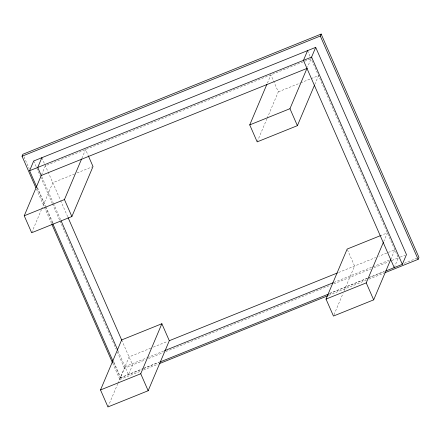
<?xml version="1.0" encoding="UTF-8"?>
<svg xmlns="http://www.w3.org/2000/svg" width="441" height="441" viewBox="0 0 441 441"><rect width="100%" height="100%" fill="white"/><g stroke="black" fill="none" stroke-linecap="round" stroke-linejoin="round"><path stroke-width="0.33" stroke-dasharray="2.21 1.65" d="M41.504 174.89L45.362 165.755L311.087 58.67L307.487 67.192M31.664 232.749L41.294 209.955M41.559 209.321L52.793 182.728L74.501 173.98M81.839 158.413L85.582 149.549L88.057 155.204M107.951 406.933L117.576 384.139M117.846 383.51L129.081 356.912L150.794 348.164M113.453 362.226L120.349 377.976L124.467 368.235L145.376 359.806M112.67 363.147L119.853 379.552L120.685 377.579L143.038 368.571M267.389 83.112L270.868 74.876L278.304 91.849L267.07 118.442M257.175 141.87L266.799 119.076M314.78 84.507L318.523 75.643L310.861 78.73M333.991 314.791L343.087 293.265M344.156 290.735L354.586 266.039L347.155 249.066M383.631 241.723L387.374 232.859L380.991 235.433M390.693 259.573L394.805 249.832L378.836 256.265M394.215 267.61L398.328 257.869L310.602 57.562M77.054 172.949L92.378 166.775M278.304 91.849L300.007 83.106M300.646 82.847L310.221 78.989M153.336 347.139L167.404 341.472M338.594 272.483L375.655 257.55M124.963 366.658L146.682 357.905M147.322 357.645L164.565 350.694M333.843 282.483L372.165 267.037M372.805 266.777L389.414 260.085M148.567 358.516L163.258 352.596M165.816 351.571L330.618 285.156M333.809 283.866L370.859 268.938M374.056 267.654L388.747 261.733M391.939 260.444L398.328 257.869M400.208 257.114L405.213 255.096M143.678 368.312L159.003 362.138M329.532 293.414L368.494 277.714M369.134 277.461L384.458 271.281M404.259 263.305L417.032 258.156M120.349 377.976L141.258 369.547M143.816 368.516L158.506 362.596M329.697 293.612L367.386 278.42M368.026 278.166L383.995 271.728M119.853 379.552L140.927 371.057M143.485 370.027L158.17 364.106M328.699 295.387L366.383 280.2M368.941 279.17L384.265 272.996M307.57 50.632L310.326 56.928M41.84 157.718L60.323 199.922M60.599 200.55L67.771 216.928M121.644 339.945L132.598 364.955L128.485 374.696L118.001 350.76M41.862 176.907L53.174 202.733M53.449 203.362L60.621 219.739M33.703 160.993L40.324 176.113M40.6 176.742L52.187 203.196M52.462 203.825L59.634 220.202M59.91 220.836L116.187 349.333M117.289 351.857L124.467 368.235M23.985 156.787L29.238 168.771M37.524 187.695L45.539 205.991M45.814 206.62L52.997 223.025M114.054 362.441L120.685 377.579M37.038 187.745L45.037 206.008M45.313 206.642L52.485 223.019M36.416 189.035L44.15 206.702M44.431 207.331L51.614 223.73"/><path stroke-width="0.66" d="M35.864 187.772L22.05 156.23L22.882 154.262L321.147 34.067L418.95 257.384L418.118 259.352L384.905 272.736M36.763 187.111L29.591 170.733L33.703 160.993L315.701 47.352L406.464 254.589L402.346 264.335L385.908 270.956M41.84 157.718L37.728 167.459L41.311 175.645M88.332 155.833L93.012 166.516L71.883 216.537L31.664 232.749L24.233 215.776L41.349 175.253M24.233 215.776L64.452 199.569L81.568 159.047M100.515 389.96L121.644 339.945L161.864 323.733L169.3 340.706L148.17 390.726L107.951 406.933L100.515 389.96L140.74 373.753L161.864 323.733M314.51 85.141L297.394 125.663L257.175 141.87L249.738 124.897L266.855 84.374M307.57 50.632L303.452 60.373L394.215 267.61M22.05 156.23L320.315 36.035L321.147 34.067M29.591 170.733L311.589 57.093L315.701 47.352M249.738 124.897L289.963 108.69L307.079 68.168M390.798 259.33L373.676 299.852L333.457 316.059L326.026 299.086L347.155 249.066L380.351 235.687M326.026 299.086L366.245 282.879L383.361 242.357M41.245 175.496L306.975 68.41M169.322 340.7L337.315 272.996M164.565 350.694L333.203 282.742M159.785 362.083L328.418 294.125M159.449 363.593L328.065 295.646M320.315 36.035L418.118 259.352M311.589 57.093L402.346 264.335M289.963 108.69L297.394 125.663M366.245 282.879L373.676 299.852M64.452 199.569L71.883 216.537M140.74 373.753L148.17 390.726M68.046 217.556L121.843 340.386M61.172 220.996L117.725 350.132M52.766 223.648L113.177 361.598M51.889 224.364L112.389 362.519"/></g></svg>
